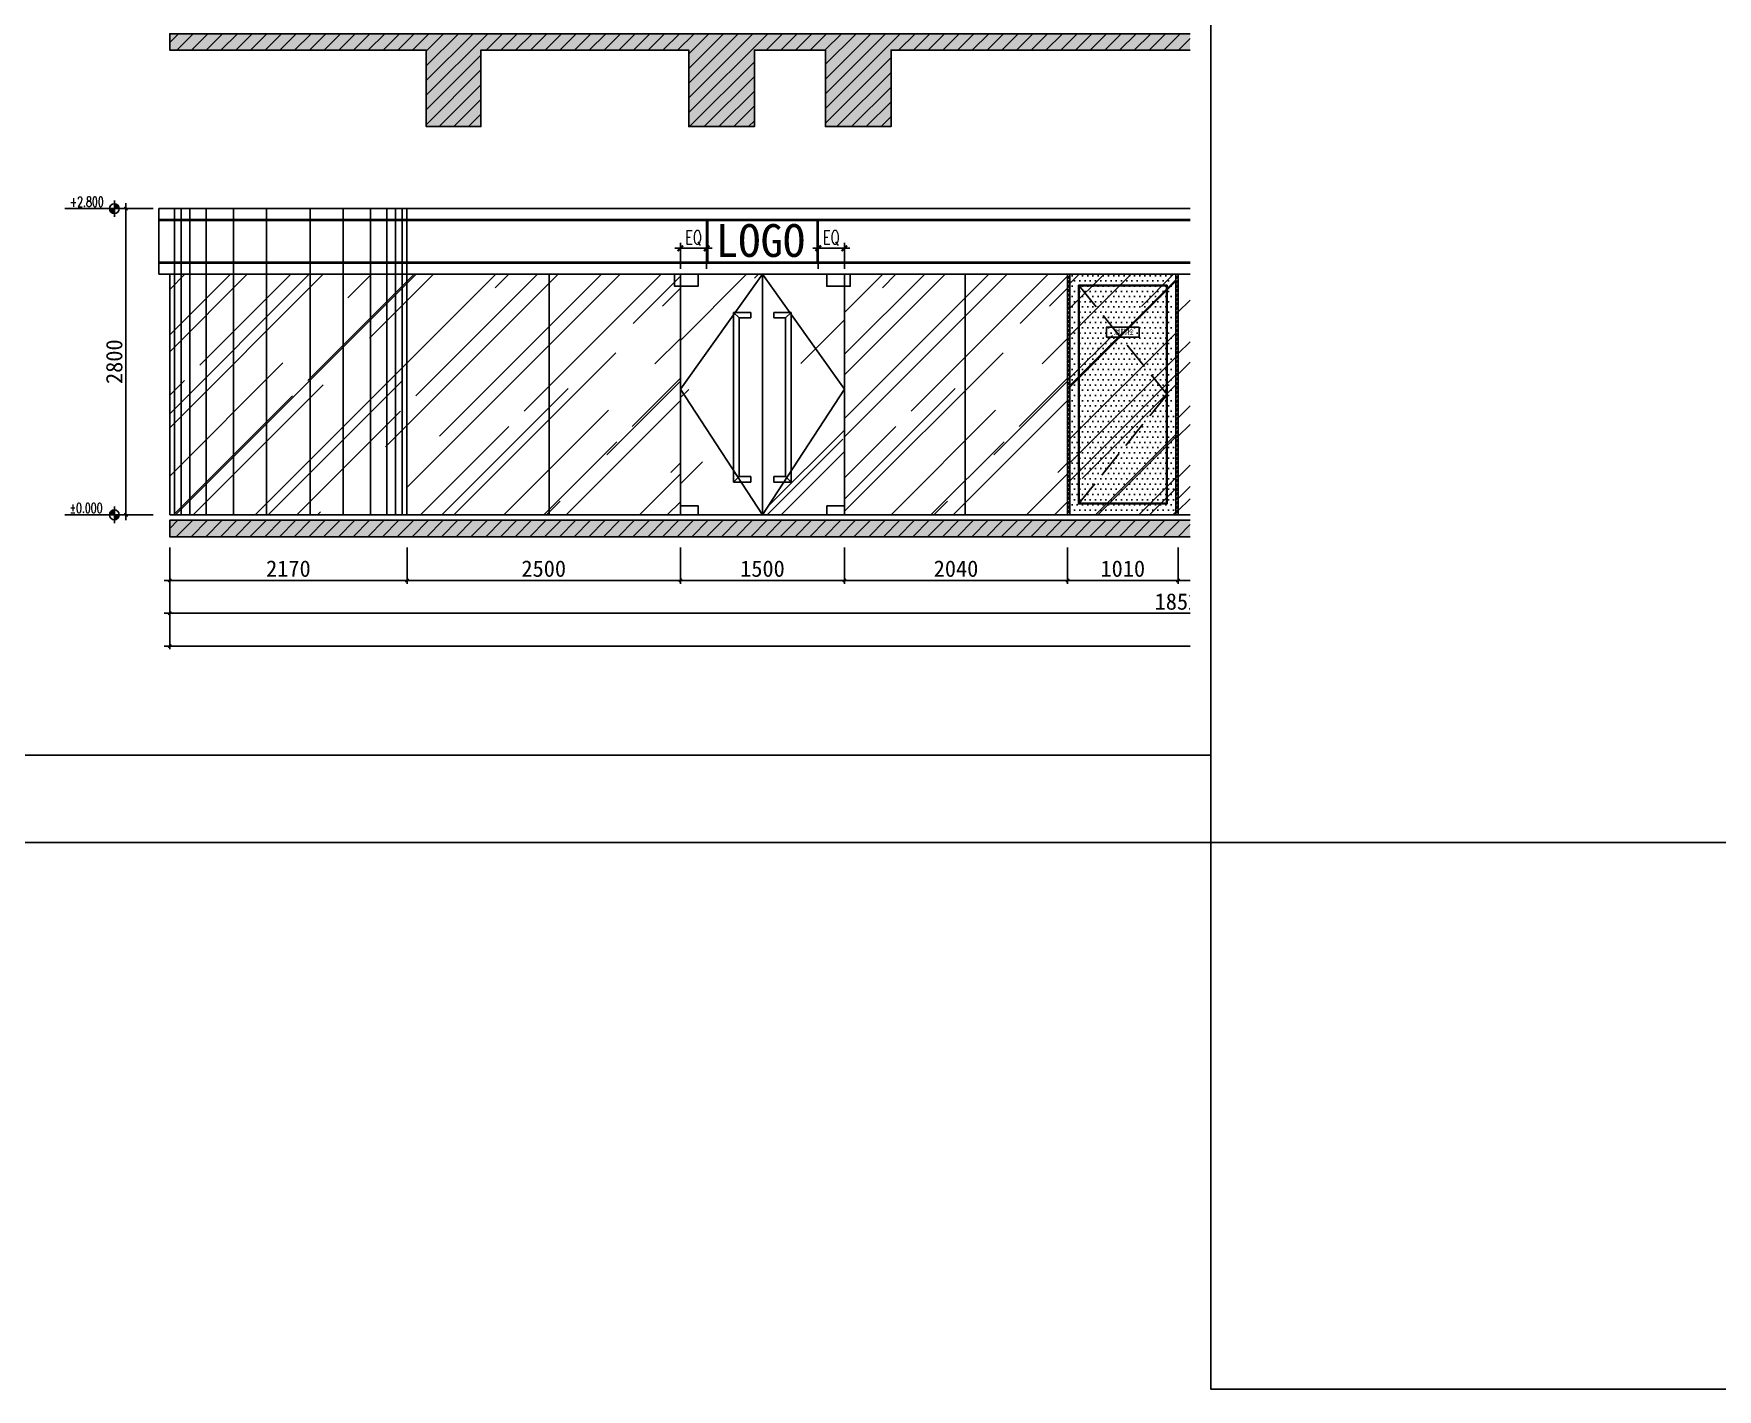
# Model space of a CAD drawing. Header units: millimetres. Extents: x 110215 to 630040, y -488650 to 141897.
# Drawn here: x 277723 to 293119, y -9761 to 2635 of the extents above; entities that cross this region are included whole.
import ezdxf
from ezdxf.enums import TextEntityAlignment as Align
from ezdxf.xclip import XClip

# ---------------------------------------------------------------- set-up
doc = ezdxf.new("R2010")
doc.units = ezdxf.units.MM
doc.header["$LTSCALE"] = 1000
doc.header["$XCLIPFRAME"] = 0
doc.linetypes.add('DASH', pattern=[0.35, 0.25, -0.1])
doc.layers.get('Defpoints').update_dxf_attribs({"color": 2})
for name, color, linetype in [('0-118标注', 2, 'Continuous'), ('0-140c立面材料填充', 250, 'Continuous'), ('0-140d立面材料分隔', 146, 'Continuous'), ('0-140立面图剖切线', 4, 'Continuous'), ('1', 4, 'Continuous'), ('7', 7, 'Continuous'), ('D-地面', 8, 'Continuous'), ('E立-ELEV1', 6, 'Continuous')]:
    doc.layers.add(name, color=color, linetype=linetype)
doc.styles.add('DIM_FONT', font='SIMPLEX', dxfattribs={"width": 0.7, "bigfont": 'GBCBIG'})
doc.styles.add('LOGO', font='arial.ttf', dxfattribs={"width": 0.9})
doc.styles.add('TXT', font='txt.shx', dxfattribs={"width": 0.7})
doc.styles.add('繁黑体', font='simhei.ttf')
doc.styles.add('黑体', font='simhei.ttf')
doc.dimstyles.new('50', dxfattribs={"dimscale": 50, "dimtxt": 3, "dimasz": 0.6, "dimexe": 0.6, "dimexo": 0.6, "dimtad": 1, "dimdec": 0, "dimdsep": 46, "dimtxsty": '黑体', "dimblk1": 'ARCHTICK', "dimblk2": 'ARCHTICK', "dimsah": 1, "dimcen": 0, "dimdle": 1, "dimclrd": 251, "dimclre": 251, "dimclrt": 2, "dimadec": 0, "dimazin": 0, "dimtfac": 1, "dimtdec": 0, "dimtix": 1, "dimtmove": 2, "dimatfit": 3, "dimldrblk": 'DOT', "dimfxl": 0, "dimtolj": 1, "dimtzin": 0, "dimarcsym": 0})
doc.dimstyles.new('副本 1-50', dxfattribs={"dimscale": 50, "dimtxt": 2.5, "dimasz": 1, "dimexe": 1, "dimexo": 1, "dimgap": 0.6, "dimtad": 1, "dimdec": 0, "dimrnd": 5, "dimzin": 0, "dimdsep": 46, "dimtxsty": 'TXT', "dimblk": 'ARCHTICK', "dimcen": 4, "dimdle": 1, "dimclrd": 3, "dimclre": 3, "dimclrt": 3, "dimadec": 0, "dimazin": 0, "dimtfac": 1, "dimtdec": 0, "dimtix": 1, "dimtmove": 2, "dimatfit": 3, "dimldrblk": 'ARCHTICK', "dimfxl": 0, "dimtolj": 1, "dimtzin": 0, "dimarcsym": 0})

# ---------------------------------------------------------------- blocks, each defined once
blk = doc.blocks.new('_ArchTick')
at = {"color": 0, "linetype": 'ByBlock', "const_width": 0.4}
blk.add_lwpolyline([(-0.5, -0.5), (0.5, 0.5)], dxfattribs=at)
blk = doc.blocks.new('*D130')
at = {"color": 3, "lineweight": -2, "transparency": 16777216}
for p, q in [((2433331, 314145), (2433331, 314382)), ((2433571, 314145), (2433571, 314382)), ((2433621, 314332), (2433281, 314332))]:
    blk.add_line(p, q, dxfattribs=at)
at = {"layer": 'Defpoints', "color": 0, "transparency": 16777216}
for p in [(2433331, 314332), (2433331, 314095), (2433571, 314095)]:
    blk.add_point(p, dxfattribs=at)
at = {"color": 3, "lineweight": -2, "transparency": 16777216, "xscale": 50, "yscale": 50, "zscale": 50, "rotation": 180}
blk.add_blockref('_ArchTick', (2433331, 314332), dxfattribs=at)
at = {"color": 3, "lineweight": -2, "transparency": 16777216, "xscale": 50, "yscale": 50, "zscale": 50}
blk.add_blockref('_ArchTick', (2433571, 314332), dxfattribs=at)
at = {"color": 3, "transparency": 16777216, "insert": (2433451, 314425), "char_height": 125, "attachment_point": 5, "style": 'TXT'}
blk.add_mtext('\\A1;EQ', dxfattribs=at)
blk = doc.blocks.new('*D131')
at = {"color": 3, "lineweight": -2, "transparency": 16777216}
for p, q in [((2432071, 314145), (2432071, 314382)), ((2432311, 314145), (2432311, 314382)), ((2432021, 314332), (2432361, 314332))]:
    blk.add_line(p, q, dxfattribs=at)
at = {"layer": 'Defpoints', "color": 0, "transparency": 16777216}
for p in [(2432311, 314332), (2432071, 314095), (2432311, 314095)]:
    blk.add_point(p, dxfattribs=at)
at = {"color": 3, "lineweight": -2, "transparency": 16777216, "xscale": 50, "yscale": 50, "zscale": 50, "rotation": 180}
blk.add_blockref('_ArchTick', (2432071, 314332), dxfattribs=at)
at = {"color": 3, "lineweight": -2, "transparency": 16777216, "xscale": 50, "yscale": 50, "zscale": 50}
blk.add_blockref('_ArchTick', (2432311, 314332), dxfattribs=at)
at = {"color": 3, "transparency": 16777216, "insert": (2432191, 314425), "char_height": 125, "attachment_point": 5, "style": 'TXT'}
blk.add_mtext('\\A1;EQ', dxfattribs=at)
blk = doc.blocks.new('dfgsdfs')
h = blk.add_hatch()
h.set_pattern_fill('玻璃', color=8, scale=500, angle=45)
h.set_pattern_definition([(45, (314725.2, 7850.83), (424.26, 1131.37), [7500, -1000, 2500, -500]), (45, (315018.66, 8497.83), (-823.78, 116.67), [1500, -165, 3000, -375]), (45, (314601.46, 8328.13), (1601.597, 2075.36), [4000, -700, 2000, -500])])
h.paths.add_polyline_path([(315788, 10491), (315788, 8291), (314823, 8291), (314823, 10491)])
at = {"layer": 'D-地面'}
h = blk.add_hatch(dxfattribs=at)
h.set_pattern_fill('DOTS', color=8, scale=30, style=0)
h.set_pattern_definition([(0, (314745.21, 7850.83), (23.8125, 47.625), [0, -47.625])])
h.paths.add_polyline_path([(315780, 8291), (314880, 8291), (314900, 10491), (315780, 10491)], flags=17)
h.paths.add_polyline_path([(315775, 8291), (314885, 8291), (314885, 10491), (315758, 10491)], flags=16)
h.paths.add_polyline_path([(315788, 10491), (315788, 8291), (314823, 8291), (314823, 10491)])
at = {"layer": 'E立-ELEV1'}
h = blk.add_hatch(dxfattribs=at)
h.set_pattern_fill('ANSI32', color=8, scale=3, style=0)
h.set_pattern_definition([(45, (326640.783, 10448.058), (-20.205576, 20.205576), []), (45, (326654.254, 10448.058), (-20.205576, 20.205576), [])])
h.paths.add_polyline_path([(314818, 8291), (314798, 8291), (314798, 10491), (314818, 10491)])
h = blk.add_hatch(dxfattribs=at)
h.set_pattern_fill('ANSI32', color=8, scale=3, style=0)
h.set_pattern_definition([(45, (325650.783, 10448.058), (-20.20558, 20.20558), []), (45, (325664.254, 10448.058), (-20.20558, 20.20558), [])])
h.paths.add_polyline_path([(315808, 8291), (315788, 8291), (315788, 10491), (315808, 10491)])
at = {"color": 1}
for p, q in [((314798, 8291), (314798, 10491)), ((315808, 10491), (314798, 10491)), ((314818, 8291), (314818, 10491)), ((315788, 8291), (315788, 10491)), ((315808, 8291), (315808, 10491)), ((315808, 8291), (315808, 10491)), ((315808, 8291), (314798, 8291))]:
    blk.add_line(p, q, dxfattribs=at)
at = {"color": 8, "linetype": 'DASH'}
blk.add_lwpolyline([(314903, 10386), (315708, 9391), (314898, 8391)], dxfattribs=at)
at = {"layer": '7', "color": 3}
blk.add_lwpolyline([(315452, 9916), (315452, 10006), (315154, 10006), (315154, 9916)], close=True, dxfattribs=at)
at = {"layer": 'E立-ELEV1', "color": 8}
blk.add_line((315708, 10391), (314898, 10391), dxfattribs=at)
at = {"layer": 'E立-ELEV1', "color": 4}
blk.add_lwpolyline([(314898, 10391), (314898, 8391), (315708, 8391), (315708, 10391)], dxfattribs=at)
at = {"layer": 'E立-ELEV1', "color": 3}
blk.add_lwpolyline([(314903, 10386), (314903, 8396), (315703, 8396), (315703, 10386), (314903, 10386)], close=True, dxfattribs=at)
at = {"layer": '1', "color": 3, "style": 'LOGO', "width": 0.9}
blk.add_text('消防栓', height=48, dxfattribs=at).set_placement((315403, 9939, 274), align=Align.RIGHT)
blk = doc.blocks.new('*D886')
at = {"color": 251, "lineweight": -2, "transparency": 16777216}
for p, q in [((315808, 7991), (315808, 7661)), ((317843, 7991), (317843, 7661)), ((317893, 7691), (315758, 7691))]:
    blk.add_line(p, q, dxfattribs=at)
at = {"layer": 'Defpoints', "color": 0, "transparency": 16777216}
for p in [(315808, 8091), (317843, 8091), (315808, 7691)]:
    blk.add_point(p, dxfattribs=at)
at = {"color": 251, "lineweight": -2, "transparency": 16777216, "xscale": 30, "yscale": 30, "zscale": 30, "rotation": 180}
blk.add_blockref('_ArchTick', (315808, 7691), dxfattribs=at)
at = {"color": 251, "lineweight": -2, "transparency": 16777216, "xscale": 30, "yscale": 30, "zscale": 30}
blk.add_blockref('_ArchTick', (317843, 7691), dxfattribs=at)
at = {"color": 2, "transparency": 16777216, "insert": (316825, 7798), "char_height": 150, "attachment_point": 5, "style": '黑体'}
blk.add_mtext('\\A1;2035', dxfattribs=at)
blk = doc.blocks.new('_DOT')
at = {"color": 0, "linetype": 'ByBlock'}
blk.add_line((-0.5, 0), (-1, 0), dxfattribs=at)
at = {"color": 0, "linetype": 'ByBlock', "const_width": 0.5}
blk.add_lwpolyline([(-0.25, 0, 1), (0.25, 0, 1)], format="xyb", close=True, dxfattribs=at)
blk = doc.blocks.new('*D887')
at = {"color": 251, "lineweight": -2, "transparency": 16777216}
for p, q in [((314798, 7991), (314798, 7661)), ((315808, 7991), (315808, 7661)), ((315858, 7691), (314748, 7691))]:
    blk.add_line(p, q, dxfattribs=at)
at = {"layer": 'Defpoints', "color": 0, "transparency": 16777216}
for p in [(314798, 8091), (315808, 8091), (314798, 7691)]:
    blk.add_point(p, dxfattribs=at)
at = {"color": 251, "lineweight": -2, "transparency": 16777216, "xscale": 30, "yscale": 30, "zscale": 30, "rotation": 180}
blk.add_blockref('_ArchTick', (314798, 7691), dxfattribs=at)
at = {"color": 251, "lineweight": -2, "transparency": 16777216, "xscale": 30, "yscale": 30, "zscale": 30}
blk.add_blockref('_ArchTick', (315808, 7691), dxfattribs=at)
at = {"color": 2, "transparency": 16777216, "insert": (315303, 7798), "char_height": 150, "attachment_point": 5, "style": '黑体'}
blk.add_mtext('\\A1;1010', dxfattribs=at)
blk = doc.blocks.new('*D888')
at = {"color": 251, "lineweight": -2, "transparency": 16777216}
for p, q in [((312758, 7991), (312758, 7661)), ((314798, 7991), (314798, 7661)), ((314848, 7691), (312708, 7691))]:
    blk.add_line(p, q, dxfattribs=at)
at = {"layer": 'Defpoints', "color": 0, "transparency": 16777216}
for p in [(312758, 8091), (314798, 8091), (312758, 7691)]:
    blk.add_point(p, dxfattribs=at)
at = {"color": 251, "lineweight": -2, "transparency": 16777216, "xscale": 30, "yscale": 30, "zscale": 30, "rotation": 180}
blk.add_blockref('_ArchTick', (312758, 7691), dxfattribs=at)
at = {"color": 251, "lineweight": -2, "transparency": 16777216, "xscale": 30, "yscale": 30, "zscale": 30}
blk.add_blockref('_ArchTick', (314798, 7691), dxfattribs=at)
at = {"color": 2, "transparency": 16777216, "insert": (313778, 7798), "char_height": 150, "attachment_point": 5, "style": '黑体'}
blk.add_mtext('\\A1;2040', dxfattribs=at)
blk = doc.blocks.new('*D889')
at = {"color": 251, "lineweight": -2, "transparency": 16777216}
for p, q in [((311258, 7991), (311258, 7661)), ((312758, 7991), (312758, 7661)), ((312808, 7691), (311208, 7691))]:
    blk.add_line(p, q, dxfattribs=at)
at = {"layer": 'Defpoints', "color": 0, "transparency": 16777216}
for p in [(311258, 8091), (312758, 8091), (311258, 7691)]:
    blk.add_point(p, dxfattribs=at)
at = {"color": 251, "lineweight": -2, "transparency": 16777216, "xscale": 30, "yscale": 30, "zscale": 30, "rotation": 180}
blk.add_blockref('_ArchTick', (311258, 7691), dxfattribs=at)
at = {"color": 251, "lineweight": -2, "transparency": 16777216, "xscale": 30, "yscale": 30, "zscale": 30}
blk.add_blockref('_ArchTick', (312758, 7691), dxfattribs=at)
at = {"color": 2, "transparency": 16777216, "insert": (312008, 7798), "char_height": 150, "attachment_point": 5, "style": '黑体'}
blk.add_mtext('\\A1;1500', dxfattribs=at)
blk = doc.blocks.new('*D890')
at = {"color": 251, "lineweight": -2, "transparency": 16777216}
for p, q in [((308758, 7991), (308758, 7661)), ((311258, 7991), (311258, 7661)), ((311308, 7691), (308708, 7691))]:
    blk.add_line(p, q, dxfattribs=at)
at = {"layer": 'Defpoints', "color": 0, "transparency": 16777216}
for p in [(308758, 8091), (311258, 8091), (308758, 7691)]:
    blk.add_point(p, dxfattribs=at)
at = {"color": 251, "lineweight": -2, "transparency": 16777216, "xscale": 30, "yscale": 30, "zscale": 30, "rotation": 180}
blk.add_blockref('_ArchTick', (308758, 7691), dxfattribs=at)
at = {"color": 251, "lineweight": -2, "transparency": 16777216, "xscale": 30, "yscale": 30, "zscale": 30}
blk.add_blockref('_ArchTick', (311258, 7691), dxfattribs=at)
at = {"color": 2, "transparency": 16777216, "insert": (310008, 7798), "char_height": 150, "attachment_point": 5, "style": '黑体'}
blk.add_mtext('\\A1;2500', dxfattribs=at)
blk = doc.blocks.new('*D891')
at = {"color": 251, "lineweight": -2, "transparency": 16777216}
for p, q in [((306588, 7991), (306588, 7661)), ((308758, 7991), (308758, 7661)), ((308808, 7691), (306538, 7691))]:
    blk.add_line(p, q, dxfattribs=at)
at = {"layer": 'Defpoints', "color": 0, "transparency": 16777216}
for p in [(306588, 8091), (308758, 8091), (306588, 7691)]:
    blk.add_point(p, dxfattribs=at)
at = {"color": 251, "lineweight": -2, "transparency": 16777216, "xscale": 30, "yscale": 30, "zscale": 30, "rotation": 180}
blk.add_blockref('_ArchTick', (306588, 7691), dxfattribs=at)
at = {"color": 251, "lineweight": -2, "transparency": 16777216, "xscale": 30, "yscale": 30, "zscale": 30}
blk.add_blockref('_ArchTick', (308758, 7691), dxfattribs=at)
at = {"color": 2, "transparency": 16777216, "insert": (307673, 7798), "char_height": 150, "attachment_point": 5, "style": '黑体'}
blk.add_mtext('\\A1;2170', dxfattribs=at)
blk = doc.blocks.new('*D898')
at = {"color": 251, "lineweight": -2, "transparency": 16777216}
for p, q in [((306588, 7661), (306588, 7361)), ((325111, 7661), (325111, 7361)), ((325161, 7391), (306538, 7391))]:
    blk.add_line(p, q, dxfattribs=at)
at = {"layer": 'Defpoints', "color": 0, "transparency": 16777216}
for p in [(306588, 7691), (325111, 7691), (306588, 7391)]:
    blk.add_point(p, dxfattribs=at)
at = {"color": 251, "lineweight": -2, "transparency": 16777216, "xscale": 30, "yscale": 30, "zscale": 30, "rotation": 180}
blk.add_blockref('_ArchTick', (306588, 7391), dxfattribs=at)
at = {"color": 251, "lineweight": -2, "transparency": 16777216, "xscale": 30, "yscale": 30, "zscale": 30}
blk.add_blockref('_ArchTick', (325111, 7391), dxfattribs=at)
at = {"color": 2, "transparency": 16777216, "insert": (315849, 7497), "char_height": 150, "attachment_point": 5, "style": '黑体'}
blk.add_mtext('\\A1;18523', dxfattribs=at)
blk = doc.blocks.new('*D899')
at = {"color": 251, "lineweight": -2, "transparency": 16777216}
for p, q in [((306588, 7361), (306588, 7061)), ((359011, 7361), (359011, 7061)), ((306538, 7091), (359061, 7091))]:
    blk.add_line(p, q, dxfattribs=at)
at = {"layer": 'Defpoints', "color": 0, "transparency": 16777216}
for p in [(306588, 7391), (359011, 7391), (359011, 7091)]:
    blk.add_point(p, dxfattribs=at)
at = {"color": 251, "lineweight": -2, "transparency": 16777216, "xscale": 30, "yscale": 30, "zscale": 30, "rotation": 180}
blk.add_blockref('_ArchTick', (306588, 7091), dxfattribs=at)
at = {"color": 251, "lineweight": -2, "transparency": 16777216, "xscale": 30, "yscale": 30, "zscale": 30}
blk.add_blockref('_ArchTick', (359011, 7091), dxfattribs=at)
at = {"color": 2, "transparency": 16777216, "insert": (332799, 7197), "char_height": 150, "attachment_point": 5, "style": '黑体'}
blk.add_mtext('\\A1;52423', dxfattribs=at)
blk = doc.blocks.new('*D900')
at = {"color": 251, "lineweight": -2, "transparency": 16777216}
for p, q in [((306438, 11091), (306158, 11091)), ((306188, 8241), (306188, 11141)), ((306438, 8291), (306158, 8291))]:
    blk.add_line(p, q, dxfattribs=at)
at = {"layer": 'Defpoints', "color": 0, "transparency": 16777216}
for p in [(306188, 11091), (306588, 11091), (306588, 8291)]:
    blk.add_point(p, dxfattribs=at)
at = {"color": 251, "lineweight": -2, "transparency": 16777216, "xscale": 30, "yscale": 30, "zscale": 30}
for p, rotation in [((306188, 11091), 90), ((306188, 8291), 270)]:
    blk.add_blockref('_ArchTick', p, dxfattribs=dict(at, rotation=rotation))
at = {"color": 2, "transparency": 16777216, "insert": (306081, 9691), "char_height": 150, "attachment_point": 5, "rotation": 90, "style": '黑体'}
blk.add_mtext('\\A1;2800', dxfattribs=at)
blk = doc.blocks.new('*U702')
at = {"extrusion": (0, 0, -1)}
for points in [[(0, 0), (1.5, 0, 0.414214), (0, 1.5)], [(0, 0), (-1.5, 0, 0.414214), (0, -1.5)]]:
    blk.add_hatch(color=256, dxfattribs=at).paths.add_polyline_path(points)
for p, q in [((-2.25, 0), (-15.09, 0)), ((-2.52, 0), (2.52, 0)), ((0, -2.52), (0, 2.52))]:
    blk.add_line(p, q)
blk.add_circle((0, 0), 1.5)
at = {"style": 'DIM_FONT', "width": 0.7, "flags": 8}
blk.add_attdef('%%P0.000', (-13.68, -0.59), '', height=3, dxfattribs=at)
blk = doc.blocks.new('*U703')
at = {"extrusion": (0, 0, -1)}
for points in [[(0, 0), (1.5, 0, -0.414214), (0, -1.5)], [(0, 0), (-1.5, 0, -0.414214), (0, 1.5)]]:
    blk.add_hatch(color=256, dxfattribs=at).paths.add_polyline_path(points)
for p, q in [((-2.25, 0), (-15.09, 0)), ((-2.52, 0), (2.52, 0)), ((0, 2.52), (0, -2.52))]:
    blk.add_line(p, q)
blk.add_circle((0, 0), 1.5)
at = {"style": 'DIM_FONT', "width": 0.7, "flags": 8}
blk.add_attdef('%%P0.000', (-13.68, 0.59), '', height=3, dxfattribs=at)
blk = doc.blocks.new('kjlkj')
at = {"layer": '0-140c立面材料填充'}
h = blk.add_hatch(dxfattribs=at)
h.set_pattern_fill('AR-RROOF', color=256, scale=50, angle=45, style=0)
h.set_pattern_definition([(45, (2419215.6, 311894.9), (1077.63, 2873.68), [19050, -2540, 6350, -1270]), (45, (2419961, 313538.3), (-2092.4, 296.35), [3810, -419.1, 7620, -952.5]), (45, (2418901.25, 313107.2), (4068.056, 5271.41), [10160, -1778, 5080, -1270])])
h.paths.add_polyline_path([(2433571.1, 314094.9), (2432071.1, 314094.9), (2432071.1, 311894.9), (2433571.1, 311894.9)])
at = {"color": 8}
for p, q in [((2432311.1, 314194.9), (2432311.1, 314594.9)), ((2432321.1, 314194.9), (2432321.1, 314594.9)), ((2433321.1, 314194.9), (2433321.1, 314594.9)), ((2433331.1, 314194.9), (2433331.1, 314594.9))]:
    blk.add_line(p, q, dxfattribs=at)
for points in [[(2432821.1, 314094.9), (2432071.1, 313044.9), (2432821.1, 311894.9)], [(2432821.1, 314094.9), (2433571.1, 313044.9), (2432821.1, 311894.9)]]:
    blk.add_lwpolyline(points, dxfattribs=at)
at = {"layer": '0-140d立面材料分隔'}
for p, q in [((2432071.1, 314094.9), (2432071.1, 311894.9)), ((2432821.1, 314094.9), (2432821.1, 311894.9)), ((2433571.1, 314094.9), (2433571.1, 311894.9))]:
    blk.add_line(p, q, dxfattribs=at)
at = {"layer": '0-140d立面材料分隔', "color": 1}
for p, q in [((2432609.7, 313694.9, -219.5), (2432556.9, 313744.9, -219.5)), ((2432556.9, 313744.9, -219.5), (2432556.9, 312194.9)), ((2432556.9, 313744.9, -219.5), (2432715.4, 313744.9, -219.5)), ((2432609.7, 313694.9, -219.5), (2432609.7, 312244.9)), ((2432609.7, 313694.9, -219.5), (2432715.4, 313694.9, -219.5)), ((2432715.4, 313744.9, -219.5), (2432715.4, 313694.9, -219.5)), ((2432926.8, 313744.9, -219.5), (2432926.8, 313694.9, -219.5)), ((2433085.4, 313744.9, -219.5), (2432926.8, 313744.9, -219.5)), ((2433032.5, 313694.9, -219.5), (2432926.8, 313694.9, -219.5)), ((2433032.5, 313694.9, -219.5), (2433085.4, 313744.9, -219.5)), ((2433032.5, 313694.9, -219.5), (2433032.5, 312244.9)), ((2433085.4, 313744.9, -219.5), (2433085.4, 312194.9)), ((2432609.7, 312244.9), (2432556.9, 312194.9)), ((2432715.4, 312244.9), (2432609.7, 312244.9)), ((2432715.4, 312244.9), (2432715.4, 312194.9)), ((2432926.8, 312244.9), (2433032.5, 312244.9)), ((2432926.8, 312244.9), (2432926.8, 312194.9)), ((2433032.5, 312244.9), (2433085.4, 312194.9)), ((2432715.4, 312194.9), (2432556.9, 312194.9)), ((2432926.8, 312194.9), (2433085.4, 312194.9))]:
    blk.add_line(p, q, dxfattribs=at)
for points in [[(2432018.3, 314094.9), (2432233.1, 314094.9), (2432233.1, 313984.9), (2432018.3, 313984.9)], [(2433409.2, 314094.9), (2433624, 314094.9), (2433624, 313984.9), (2433409.2, 313984.9)], [(2432071.1, 311978.2), (2432233.1, 311978.2), (2432233.1, 311894.9), (2432071.1, 311894.9)], [(2433409.2, 311978.2), (2433571.1, 311978.2), (2433571.1, 311894.9), (2433409.2, 311894.9)]]:
    blk.add_lwpolyline(points, close=True, dxfattribs=at)
at = {"color": 1, "style": '繁黑体'}
blk.add_text('LOGO', height=300, dxfattribs=at).set_placement((2432396, 314253.3, -219.5))
at = {"color": 8}
dim = blk.add_linear_dim(base=(2432311.1, 314332.1), p1=(2432071.1, 314094.9), p2=(2432311.1, 314094.9), text='EQ', dimstyle='副本 1-50', dxfattribs=at)
dim.commit()
dim.dimension.update_dxf_attribs({"geometry": '*D131', "text_midpoint": (2432191.1, 314424.6)})
dim = blk.add_linear_dim(base=(2433331.1, 314332.1), p1=(2433571.1, 314094.9), p2=(2433331.1, 314094.9), angle=180, text='EQ', dimstyle='副本 1-50', dxfattribs=at)
dim.commit()
dim.dimension.update_dxf_attribs({"geometry": '*D130', "text_midpoint": (2433451.1, 314424.6)})
blk = doc.blocks.new('dfsfds')
h = blk.add_hatch()
h.set_pattern_fill('ANSI31', color=250, scale=30)
h.paths.add_polyline_path([(359010.9, 12690.4), (359010.9, 12540.4), (358762.7, 12540.4), (358762.7, 11840.4), (358411.1, 11840.4), (358411.1, 12540.4), (355200.9, 12540.4), (355200.9, 11840.4), (354519.3, 11840.4), (354519.3, 12540.4), (350959.9, 12540.4), (350959.9, 11840.4), (350334.2, 11840.4), (350334.2, 12540.4), (346614.2, 12540.4), (346614.2, 11840.4), (346014.2, 11840.4), (346014.2, 12540.4), (344144.2, 12540.4), (344144.2, 11840.4), (343544.2, 11840.4), (343544.2, 12540.4), (340644.2, 12540.4), (340644.2, 11840.4), (340144.2, 11840.4), (340144.2, 12540.4), (337314.2, 12540.4), (337314.2, 11840.4), (336814.2, 11840.4), (336814.2, 12540.4), (335414.2, 12540.4), (335414.2, 11840.4), (334814.2, 11840.4), (334814.2, 12540.4), (333064.2, 12540.4), (333064.2, 11840.4), (332564.2, 11840.4), (332564.2, 12540.4), (330094.2, 12540.4), (330094.2, 11840.4), (329594.2, 11840.4), (329594.2, 12540.4), (327004.2, 12540.4), (327004.2, 11840.4), (326404.2, 11840.4), (326404.2, 12540.4), (325304.2, 12540.4), (325304.2, 11840.4), (324804.2, 11840.4), (324804.2, 12540.4), (322114.2, 12540.4), (322114.2, 11840.4), (321514.2, 11840.4), (321514.2, 12540.4), (319114.2, 12540.4), (319114.2, 11840.4), (318514.2, 11840.4), (318514.2, 12540.4), (316784.2, 12540.4), (316784.2, 11840.4), (316284.2, 11840.4), (316284.2, 12540.4), (313184.2, 12540.4), (313184.2, 11840.4), (312584.2, 11840.4), (312584.2, 12540.4), (311934.2, 12540.4), (311934.2, 11840.4), (311334.2, 11840.4), (311334.2, 12540.4), (309434.2, 12540.4), (309434.2, 11840.4), (308934.2, 11840.4), (308934.2, 12540.4), (306587.7, 12540.4), (306587.7, 12690.4)])
h.paths.add_polyline_path([(359010.9, 8240.8), (306587.7, 8240.8), (306587.7, 8090.8), (359010.9, 8090.8)])
at = {"layer": '0-140c立面材料填充'}
h = blk.add_hatch(dxfattribs=at)
h.set_pattern_fill('AR-CONC', color=256)
h.paths.add_polyline_path([(359010.9, 12690.4), (359010.9, 12540.4), (358762.7, 12540.4), (358762.7, 11840.4), (358411.1, 11840.4), (358411.1, 12540.4), (355200.9, 12540.4), (355200.9, 11840.4), (354519.3, 11840.4), (354519.3, 12540.4), (350959.9, 12540.4), (350959.9, 11840.4), (350334.2, 11840.4), (350334.2, 12540.4), (346614.2, 12540.4), (346614.2, 11840.4), (346014.2, 11840.4), (346014.2, 12540.4), (344144.2, 12540.4), (344144.2, 11840.4), (343544.2, 11840.4), (343544.2, 12540.4), (340644.2, 12540.4), (340644.2, 11840.4), (340144.2, 11840.4), (340144.2, 12540.4), (337314.2, 12540.4), (337314.2, 11840.4), (336814.2, 11840.4), (336814.2, 12540.4), (335414.2, 12540.4), (335414.2, 11840.4), (334814.2, 11840.4), (334814.2, 12540.4), (333064.2, 12540.4), (333064.2, 11840.4), (332564.2, 11840.4), (332564.2, 12540.4), (330094.2, 12540.4), (330094.2, 11840.4), (329594.2, 11840.4), (329594.2, 12540.4), (327004.2, 12540.4), (327004.2, 11840.4), (326404.2, 11840.4), (326404.2, 12540.4), (325304.2, 12540.4), (325304.2, 11840.4), (324804.2, 11840.4), (324804.2, 12540.4), (322114.2, 12540.4), (322114.2, 11840.4), (321514.2, 11840.4), (321514.2, 12540.4), (319114.2, 12540.4), (319114.2, 11840.4), (318514.2, 11840.4), (318514.2, 12540.4), (316784.2, 12540.4), (316784.2, 11840.4), (316284.2, 11840.4), (316284.2, 12540.4), (313184.2, 12540.4), (313184.2, 11840.4), (312584.2, 11840.4), (312584.2, 12540.4), (311934.2, 12540.4), (311934.2, 11840.4), (311334.2, 11840.4), (311334.2, 12540.4), (309434.2, 12540.4), (309434.2, 11840.4), (308934.2, 11840.4), (308934.2, 12540.4), (306587.7, 12540.4), (306587.7, 12690.4)])
h.paths.add_polyline_path([(359010.9, 8240.8), (306587.7, 8240.8), (306587.7, 8090.8), (359010.9, 8090.8)])
h = blk.add_hatch(dxfattribs=at)
h.set_pattern_fill('AR-RROOF', color=256, scale=600, angle=45)
h.set_pattern_definition([(45, (312914.4, 94921.34), (509.117, 1357.645), [9000, -1200, 3000, -600]), (45, (313266.55, 95697.74), (-988.535, 140.007), [1800, -198, 3600, -450]), (45, (312765.9, 95494.1), (1921.9162, 2490.43), [4800, -840, 2400, -600])])
h.paths.add_polyline_path([(306587.7, 10490.8), (306587.7, 8290.8), (311257.7, 8290.8), (311257.7, 10490.8)])
h = blk.add_hatch(dxfattribs=at)
h.set_pattern_fill('AR-RROOF', color=256, scale=600, angle=45)
h.set_pattern_definition([(45, (316454.4, 94921.34), (509.117, 1357.645), [9000, -1200, 3000, -600]), (45, (316806.55, 95697.74), (-988.535, 140.007), [1800, -198, 3600, -450]), (45, (316305.9, 95494.1), (1921.9162, 2490.43), [4800, -840, 2400, -600])])
h.paths.add_polyline_path([(312762.7, 10490.8), (312762.7, 8290.8), (314797.7, 8290.8), (314797.7, 10490.8)])
h = blk.add_hatch(dxfattribs=at)
h.set_pattern_fill('AR-RROOF', color=256, scale=600, angle=45)
h.set_pattern_definition([(45, (319499.4, 94921.34), (509.117, 1357.645), [9000, -1200, 3000, -600]), (45, (319851.55, 95697.74), (-988.535, 140.007), [1800, -198, 3600, -450]), (45, (319350.9, 95494.1), (1921.9162, 2490.43), [4800, -840, 2400, -600])])
h.paths.add_polyline_path([(315807.7, 10490.8), (315807.7, 8290.8), (317842.7, 8290.8), (317842.7, 10490.8)])
at = {"color": 8}
for p, q in [((306632.7, 8290.8), (306632.7, 11090.8)), ((306692.7, 8290.8), (306692.7, 11090.8)), ((306772.7, 8290.8), (306772.7, 11090.8)), ((306922.7, 8290.8), (306922.7, 11090.8)), ((307172.7, 8290.8), (307172.7, 11090.8)), ((307472.7, 8290.8), (307472.7, 11090.8)), ((307872.7, 8290.8), (307872.7, 11090.8)), ((308172.7, 8290.8), (308172.7, 11090.8)), ((308422.7, 8290.8), (308422.7, 11090.8)), ((308572.7, 8290.8), (308572.7, 11090.8)), ((308652.7, 8290.8), (308652.7, 11090.8)), ((308712.7, 8290.8), (308712.7, 11090.8)), ((310057.7, 10490.8), (310057.7, 8290.8)), ((313862.7, 10490.8), (313862.7, 8290.8))]:
    blk.add_line(p, q, dxfattribs=at)
blk.add_lwpolyline([(335414.2, 11840.4), (334814.2, 11840.4), (334814.2, 12540.4), (333064.2, 12540.4), (333064.2, 11840.4), (332564.2, 11840.4), (332564.2, 12540.4), (330094.2, 12540.4), (330094.2, 11840.4), (329594.2, 11840.4), (329594.2, 12540.4), (327004.2, 12540.4), (327004.2, 11840.4), (326404.2, 11840.4), (326404.2, 12540.4), (325304.2, 12540.4), (325304.2, 11840.4), (324804.2, 11840.4), (324804.2, 12540.4), (322114.2, 12540.4), (322114.2, 11840.4), (321514.2, 11840.4), (321514.2, 12540.4), (319114.2, 12540.4), (319114.2, 11840.4), (318514.2, 11840.4), (318514.2, 12540.4), (316784.2, 12540.4), (316784.2, 11840.4), (316284.2, 11840.4), (316284.2, 12540.4), (313184.2, 12540.4), (313184.2, 11840.4), (312584.2, 11840.4), (312584.2, 12540.4), (311934.2, 12540.4), (311934.2, 11840.4), (311334.2, 11840.4), (311334.2, 12540.4), (309434.2, 12540.4), (309434.2, 11840.4), (308934.2, 11840.4), (308934.2, 12540.4), (306587.7, 12540.4), (306587.7, 12690.4), (359010.9, 12690.4)])
blk.add_lwpolyline([(359010.9, 8240.8), (306587.7, 8240.8), (306587.7, 8090.8), (359010.9, 8090.8)], close=True)
at = {"layer": '0-140d立面材料分隔'}
for p, q in [((308757.7, 8290.8), (308757.7, 11090.8)), ((320732.7, 10990.8), (306487.7, 10990.8)), ((320732.7, 10980.8), (306487.7, 10980.8)), ((359110.9, 10990.8), (326102.7, 10990.8)), ((359110.9, 10980.8), (326102.7, 10980.8)), ((320732.7, 10600.8), (306487.7, 10600.8)), ((320732.7, 10590.8), (306487.7, 10590.8)), ((320732.7, 10490.8), (306487.7, 10490.8)), ((359110.9, 10600.8), (326102.7, 10600.8)), ((359110.9, 10590.8), (326102.7, 10590.8)), ((359110.9, 10490.8), (326102.7, 10490.8))]:
    blk.add_line(p, q, dxfattribs=at)
at = {"layer": '0-140立面图剖切线'}
for p, q in [((306487.7, 11090.8), (359110.9, 11090.8)), ((306487.7, 10490.8), (306487.7, 11090.8)), ((306587.7, 8290.8), (306587.7, 10490.8)), ((306587.7, 8290.8), (359010.9, 8290.8))]:
    blk.add_line(p, q, dxfattribs=at)
at = {"color": 8}
blk.add_blockref('kjlkj', (-2120813.4, -303604.1), dxfattribs=at)
blk.add_blockref('dfgsdfs', (0, 0))
at = {"layer": '0-118标注'}
ref = blk.add_blockref('*U703', (306082.1, 11090.8), dxfattribs=dict(at, xscale=30, yscale=30, zscale=30))
ref.add_attrib('%%P0.000', '+2.800', (305671.6, 11108.6), dxfattribs={"layer": '0', "color": 7, "height": 90, "style": 'DIM_FONT', "width": 0.7, "flags": 8})
ref = blk.add_blockref('*U702', (306082.1, 8290.8), dxfattribs=dict(at, xscale=30, yscale=30, zscale=30))
ref.add_attrib('%%P0.000', '±0.000', (305671.6, 8308.6), dxfattribs={"layer": '0', "color": 7, "height": 90, "style": 'DIM_FONT', "width": 0.7, "flags": 8})
dim = blk.add_linear_dim(base=(306187.7, 11090.8), p1=(306587.7, 8290.8), p2=(306587.7, 11090.8), angle=90, dimstyle='50', override={"dimfxl": 5, "dimarcsym": 1})
dim.commit()
dim.dimension.update_dxf_attribs({"geometry": '*D900', "text_midpoint": (306080.6, 9690.8)})
for base, p1, p2, picture, middle in [((306587.7, 7690.8), (308757.7, 8090.8), (306587.7, 8090.8), '*D891', (307672.7, 7797.9)), ((308757.7, 7690.8), (311257.7, 8090.8), (308757.7, 8090.8), '*D890', (310007.7, 7797.9)), ((311257.7, 7690.8), (312757.7, 8090.8), (311257.7, 8090.8), '*D889', (312007.7, 7797.9)), ((312757.7, 7690.8), (314797.7, 8090.8), (312757.7, 8090.8), '*D888', (313777.7, 7797.9)), ((314797.7, 7690.8), (315807.7, 8090.8), (314797.7, 8090.8), '*D887', (315302.7, 7797.9)), ((315807.7, 7690.8), (317842.7, 8090.8), (315807.7, 8090.8), '*D886', (316825.2, 7797.9)), ((306587.7, 7390.8), (325110.9, 7690.8), (306587.7, 7690.8), '*D898', (315849.3, 7497.1)), ((359010.9, 7090.8), (306587.7, 7390.8), (359010.9, 7390.8), '*D899', (332799.3, 7197.1))]:
    dim = blk.add_linear_dim(base=base, p1=p1, p2=p2, dimstyle='50', override={"dimfxl": 6, "dimarcsym": 1})
    dim.commit()
    dim.dimension.update_dxf_attribs({"geometry": picture, "text_midpoint": middle})

msp = doc.modelspace()

# ---------------------------------------------------------------- linework, layer by layer
msp.add_line((288487.7, -3961.1), (262942.3, -3961.1))
for points in [[(262942.3, 15350.1), (288487.7, 15350.1), (288487.7, -4761.1), (262942.3, -4761.1)], [(293487.7, -4761.1), (288487.7, -4761.1), (288487.7, -9761.1), (293487.7, -9761.1)]]:
    msp.add_lwpolyline(points, close=True)

# ---------------------------------------------------------------- block references
ref = msp.add_blockref('dfsfds', (-27621, -10055.6))
XClip(ref).set_block_clipping_path([(305066.1655834657, 6094.4817562176), (315918.3254007217, 15350.053184789)])
ref = msp.add_blockref('dfsfds', (-41767.6, -10055.6))
XClip(ref).set_block_clipping_path([(338169.707688036, 6094.4817562175), (360800.6365051764, 15350.0531847891)])

doc.saveas('drawing.dxf')
